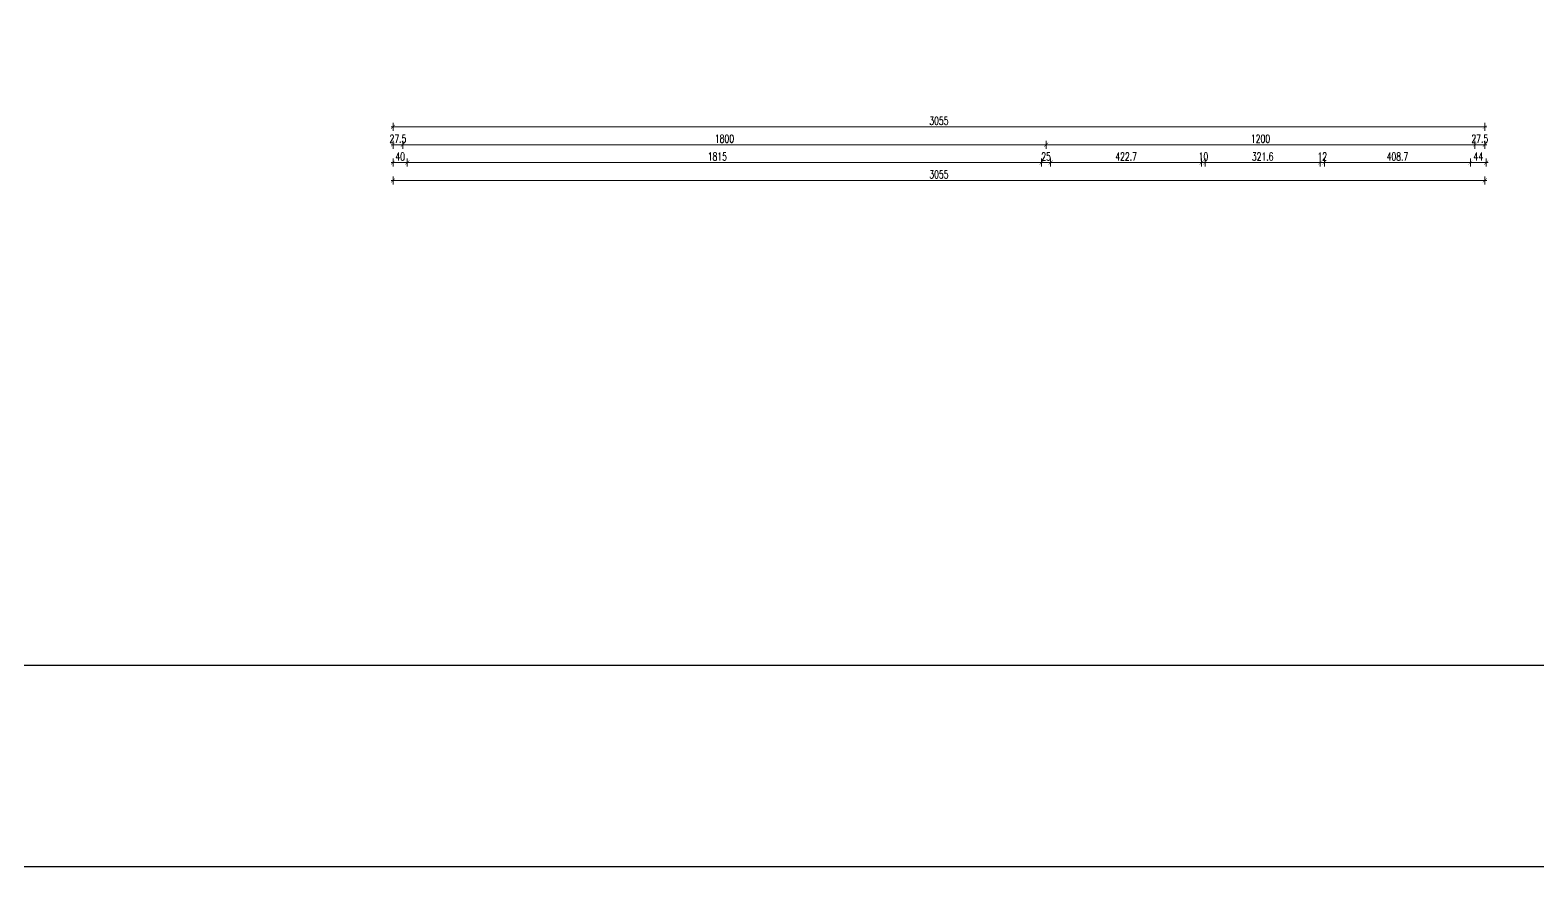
# Model space of a CAD drawing. Header units: millimetres. Extents: x -105266 to 178069, y 491 to 168574.
# Drawn here: x 14374 to 18593, y 24846 to 27187 of the extents above; entities that cross this region are included whole.
import ezdxf

# ---------------------------------------------------------------- set-up
doc = ezdxf.new("R2010")
doc.units = ezdxf.units.MM
doc.layers.get('defpoints').update_dxf_attribs({"color": 4})
doc.layers.add('A10_OPIS', color=4, linetype='Continuous', lineweight=15)
doc.styles.add('ROMANS', font='romans', dxfattribs={"width": 0.7})
doc.dimstyles.new('PM-100', dxfattribs={"dimscale": 2.8, "dimtxt": 8, "dimasz": 0.5, "dimexe": 0, "dimexo": 0, "dimgap": 2, "dimtad": 1, "dimdec": 1, "dimrnd": 0.1, "dimzin": 13, "dimdsep": 46, "dimtxsty": 'ROMANS', "dimblk": 'Q', "dimcen": 0, "dimse1": 1, "dimse2": 1, "dimclrd": 256, "dimclre": 251, "dimclrt": 41, "dimadec": 1, "dimazin": 0, "dimtfac": 1, "dimtdec": 1, "dimtix": 1, "dimtmove": 1, "dimatfit": 0, "dimldrblk": 'NONE', "dimfxl": 1, "dimtolj": 1, "dimtzin": 13, "dimlwd": -1, "dimlwe": 0, "dimarcsym": 0})

# ---------------------------------------------------------------- blocks, each defined once
blk = doc.blocks.new('Q')
for p, q in [((-4, 0), (4, 0)), ((0, 8), (0, -8))]:
    blk.add_line(p, q)
at = {"const_width": 0.7}
blk.add_lwpolyline([(4, 4), (-4, -4)], dxfattribs=at)
blk = doc.blocks.new('*D1005')
at = {"layer": 'A10_OPIS', "transparency": 16777216}
blk.add_line((15390.7, 26917), (18442.9, 26917), dxfattribs=at)
at = {"layer": 'defpoints', "color": 0, "transparency": 16777216}
for p in [(15389.3, 27117), (18444.3, 27117), (18444.3, 26917)]:
    blk.add_point(p, dxfattribs=at)
at = {"layer": 'A10_OPIS', "transparency": 16777216, "xscale": 1.399999999999999, "yscale": 1.399999999999999, "zscale": 1.399999999999999, "rotation": 180}
blk.add_blockref('Q', (15389.3, 26917), dxfattribs=at)
at = {"layer": 'A10_OPIS', "transparency": 16777216, "xscale": 1.399999999999999, "yscale": 1.399999999999999, "zscale": 1.399999999999999}
blk.add_blockref('Q', (18444.3, 26917), dxfattribs=at)
at = {"layer": 'A10_OPIS', "color": 41, "transparency": 16777216, "insert": (16916.8, 26933.8), "char_height": 22.4, "attachment_point": 5, "style": 'ROMANS'}
blk.add_mtext('\\A1;3055', dxfattribs=at)
blk = doc.blocks.new('_None')
blk = doc.blocks.new('*D1006')
at = {"layer": 'A10_OPIS', "transparency": 16777216}
for p, q in [((15387.9, 26867), (15386.5, 26867)), ((15389.3, 26867), (15416.8, 26867)), ((15418.2, 26867), (15419.6, 26867))]:
    blk.add_line(p, q, dxfattribs=at)
at = {"layer": 'defpoints', "color": 0, "transparency": 16777216}
for p in [(15416.8, 27144.5), (15389.3, 27117), (15416.8, 26867)]:
    blk.add_point(p, dxfattribs=at)
at = {"layer": 'A10_OPIS', "transparency": 16777216, "xscale": 1.399999999999999, "yscale": 1.399999999999999, "zscale": 1.399999999999999}
blk.add_blockref('Q', (15389.3, 26867), dxfattribs=at)
at = {"layer": 'A10_OPIS', "transparency": 16777216, "xscale": 1.399999999999999, "yscale": 1.399999999999999, "zscale": 1.399999999999999, "rotation": 180}
blk.add_blockref('Q', (15416.8, 26867), dxfattribs=at)
at = {"layer": 'A10_OPIS', "color": 41, "transparency": 16777216, "insert": (15403, 26883.8), "char_height": 22.4, "attachment_point": 5, "style": 'ROMANS'}
blk.add_mtext('\\A1;27.5', dxfattribs=at)
blk = doc.blocks.new('*D1007')
at = {"layer": 'A10_OPIS', "transparency": 16777216}
blk.add_line((15418.2, 26867), (17215.4, 26867), dxfattribs=at)
at = {"layer": 'defpoints', "color": 0, "transparency": 16777216}
for p in [(15416.8, 27144.5), (17216.8, 27157), (17216.8, 26867)]:
    blk.add_point(p, dxfattribs=at)
at = {"layer": 'A10_OPIS', "transparency": 16777216, "xscale": 1.399999999999999, "yscale": 1.399999999999999, "zscale": 1.399999999999999, "rotation": 180}
blk.add_blockref('Q', (15416.8, 26867), dxfattribs=at)
at = {"layer": 'A10_OPIS', "transparency": 16777216, "xscale": 1.399999999999999, "yscale": 1.399999999999999, "zscale": 1.399999999999999}
blk.add_blockref('Q', (17216.8, 26867), dxfattribs=at)
at = {"layer": 'A10_OPIS', "color": 41, "transparency": 16777216, "insert": (16316.8, 26883.8), "char_height": 22.4, "attachment_point": 5, "style": 'ROMANS'}
blk.add_mtext('\\A1;1800', dxfattribs=at)
blk = doc.blocks.new('*D1008')
at = {"layer": 'A10_OPIS', "transparency": 16777216}
blk.add_line((17218.2, 26867), (18415.4, 26867), dxfattribs=at)
at = {"layer": 'defpoints', "color": 0, "transparency": 16777216}
for p in [(17216.8, 27157), (18416.8, 27144.5), (18416.8, 26867)]:
    blk.add_point(p, dxfattribs=at)
at = {"layer": 'A10_OPIS', "transparency": 16777216, "xscale": 1.399999999999999, "yscale": 1.399999999999999, "zscale": 1.399999999999999, "rotation": 180}
blk.add_blockref('Q', (17216.8, 26867), dxfattribs=at)
at = {"layer": 'A10_OPIS', "transparency": 16777216, "xscale": 1.399999999999999, "yscale": 1.399999999999999, "zscale": 1.399999999999999}
blk.add_blockref('Q', (18416.8, 26867), dxfattribs=at)
at = {"layer": 'A10_OPIS', "color": 41, "transparency": 16777216, "insert": (17816.8, 26883.8), "char_height": 22.4, "attachment_point": 5, "style": 'ROMANS'}
blk.add_mtext('\\A1;1200', dxfattribs=at)
blk = doc.blocks.new('*D1009')
at = {"layer": 'A10_OPIS', "transparency": 16777216}
for p, q in [((18415.4, 26867), (18414, 26867)), ((18416.8, 26867), (18444.3, 26867)), ((18445.7, 26867), (18447.1, 26867))]:
    blk.add_line(p, q, dxfattribs=at)
at = {"layer": 'defpoints', "color": 0, "transparency": 16777216}
for p in [(18416.8, 27144.5), (18444.3, 27117), (18444.3, 26867)]:
    blk.add_point(p, dxfattribs=at)
at = {"layer": 'A10_OPIS', "transparency": 16777216, "xscale": 1.399999999999999, "yscale": 1.399999999999999, "zscale": 1.399999999999999}
blk.add_blockref('Q', (18416.8, 26867), dxfattribs=at)
at = {"layer": 'A10_OPIS', "transparency": 16777216, "xscale": 1.399999999999999, "yscale": 1.399999999999999, "zscale": 1.399999999999999, "rotation": 180}
blk.add_blockref('Q', (18444.3, 26867), dxfattribs=at)
at = {"layer": 'A10_OPIS', "color": 41, "transparency": 16777216, "insert": (18430.5, 26883.8), "char_height": 22.4, "attachment_point": 5, "style": 'ROMANS'}
blk.add_mtext('\\A1;27.5', dxfattribs=at)
blk = doc.blocks.new('*D1039')
at = {"layer": 'A10_OPIS', "transparency": 16777216}
blk.add_line((15390.7, 26767), (18442.9, 26767), dxfattribs=at)
at = {"layer": 'defpoints', "color": 0, "transparency": 16777216}
for p in [(15389.3, 27117), (18444.3, 27117), (18444.3, 26767)]:
    blk.add_point(p, dxfattribs=at)
at = {"layer": 'A10_OPIS', "transparency": 16777216, "xscale": 1.399999999999999, "yscale": 1.399999999999999, "zscale": 1.399999999999999, "rotation": 180}
blk.add_blockref('Q', (15389.3, 26767), dxfattribs=at)
at = {"layer": 'A10_OPIS', "transparency": 16777216, "xscale": 1.399999999999999, "yscale": 1.399999999999999, "zscale": 1.399999999999999}
blk.add_blockref('Q', (18444.3, 26767), dxfattribs=at)
at = {"layer": 'A10_OPIS', "color": 41, "transparency": 16777216, "insert": (16916.8, 26783.8), "char_height": 22.4, "attachment_point": 5, "style": 'ROMANS'}
blk.add_mtext('\\A1;3055', dxfattribs=at)
blk = doc.blocks.new('*D1046')
at = {"layer": 'A10_OPIS', "transparency": 16777216}
blk.add_line((15427.9, 26817), (15390.7, 26817), dxfattribs=at)
at = {"layer": 'defpoints', "color": 0, "transparency": 16777216}
for p in [(15389.3, 27157), (15429.3, 27157), (15389.3, 26817)]:
    blk.add_point(p, dxfattribs=at)
at = {"layer": 'A10_OPIS', "transparency": 16777216, "xscale": 1.399999999999999, "yscale": 1.399999999999999, "zscale": 1.399999999999999, "rotation": 180}
blk.add_blockref('Q', (15389.3, 26817), dxfattribs=at)
at = {"layer": 'A10_OPIS', "transparency": 16777216, "xscale": 1.399999999999999, "yscale": 1.399999999999999, "zscale": 1.399999999999999}
blk.add_blockref('Q', (15429.3, 26817), dxfattribs=at)
at = {"layer": 'A10_OPIS', "color": 41, "transparency": 16777216, "insert": (15409.3, 26833.8), "char_height": 22.4, "attachment_point": 5, "style": 'ROMANS'}
blk.add_mtext('\\A1;40', dxfattribs=at)
blk = doc.blocks.new('*D1047')
at = {"layer": 'A10_OPIS', "transparency": 16777216}
blk.add_line((15390.7, 26817), (17202.9, 26817), dxfattribs=at)
at = {"layer": 'defpoints', "color": 0, "transparency": 16777216}
for p in [(15389.3, 27157), (17204.3, 27157), (17204.3, 26817)]:
    blk.add_point(p, dxfattribs=at)
at = {"layer": 'A10_OPIS', "transparency": 16777216, "xscale": 1.399999999999999, "yscale": 1.399999999999999, "zscale": 1.399999999999999, "rotation": 180}
blk.add_blockref('Q', (15389.3, 26817), dxfattribs=at)
at = {"layer": 'A10_OPIS', "transparency": 16777216, "xscale": 1.399999999999999, "yscale": 1.399999999999999, "zscale": 1.399999999999999}
blk.add_blockref('Q', (17204.3, 26817), dxfattribs=at)
at = {"layer": 'A10_OPIS', "color": 41, "transparency": 16777216, "insert": (16296.8, 26833.8), "char_height": 22.4, "attachment_point": 5, "style": 'ROMANS'}
blk.add_mtext('\\A1;1815', dxfattribs=at)
blk = doc.blocks.new('*D1048')
at = {"layer": 'A10_OPIS', "transparency": 16777216}
for p, q in [((17202.9, 26817), (17201.5, 26817)), ((17204.3, 26817), (17229.3, 26817)), ((17230.7, 26817), (17232.1, 26817))]:
    blk.add_line(p, q, dxfattribs=at)
at = {"layer": 'defpoints', "color": 0, "transparency": 16777216}
for p in [(17204.3, 27157), (17229.3, 27157), (17229.3, 26817)]:
    blk.add_point(p, dxfattribs=at)
at = {"layer": 'A10_OPIS', "transparency": 16777216, "xscale": 1.399999999999999, "yscale": 1.399999999999999, "zscale": 1.399999999999999}
blk.add_blockref('Q', (17204.3, 26817), dxfattribs=at)
at = {"layer": 'A10_OPIS', "transparency": 16777216, "xscale": 1.399999999999999, "yscale": 1.399999999999999, "zscale": 1.399999999999999, "rotation": 180}
blk.add_blockref('Q', (17229.3, 26817), dxfattribs=at)
at = {"layer": 'A10_OPIS', "color": 41, "transparency": 16777216, "insert": (17216.8, 26833.8), "char_height": 22.4, "attachment_point": 5, "style": 'ROMANS'}
blk.add_mtext('\\A1;25', dxfattribs=at)
blk = doc.blocks.new('*D1049')
at = {"layer": 'A10_OPIS', "transparency": 16777216}
blk.add_line((17230.7, 26817), (17650.5, 26817), dxfattribs=at)
at = {"layer": 'defpoints', "color": 0, "transparency": 16777216}
for p in [(17229.3, 27157), (17651.9, 27157.2), (17651.9, 26817)]:
    blk.add_point(p, dxfattribs=at)
at = {"layer": 'A10_OPIS', "transparency": 16777216, "xscale": 1.399999999999999, "yscale": 1.399999999999999, "zscale": 1.399999999999999, "rotation": 180}
blk.add_blockref('Q', (17229.3, 26817), dxfattribs=at)
at = {"layer": 'A10_OPIS', "transparency": 16777216, "xscale": 1.399999999999999, "yscale": 1.399999999999999, "zscale": 1.399999999999999}
blk.add_blockref('Q', (17651.9, 26817), dxfattribs=at)
at = {"layer": 'A10_OPIS', "color": 41, "transparency": 16777216, "insert": (17440.6, 26833.8), "char_height": 22.4, "attachment_point": 5, "style": 'ROMANS'}
blk.add_mtext('\\A1;422.7', dxfattribs=at)
blk = doc.blocks.new('*D1050')
at = {"layer": 'A10_OPIS', "transparency": 16777216}
for p, q in [((17650.5, 26817), (17649.1, 26817)), ((17651.9, 26817), (17661.9, 26817)), ((17663.3, 26817), (17664.7, 26817))]:
    blk.add_line(p, q, dxfattribs=at)
at = {"layer": 'defpoints', "color": 0, "transparency": 16777216}
for p in [(17651.9, 27157.2), (17661.9, 27157.2), (17661.9, 26817)]:
    blk.add_point(p, dxfattribs=at)
at = {"layer": 'A10_OPIS', "transparency": 16777216, "xscale": 1.399999999999999, "yscale": 1.399999999999999, "zscale": 1.399999999999999}
blk.add_blockref('Q', (17651.9, 26817), dxfattribs=at)
at = {"layer": 'A10_OPIS', "transparency": 16777216, "xscale": 1.399999999999999, "yscale": 1.399999999999999, "zscale": 1.399999999999999, "rotation": 180}
blk.add_blockref('Q', (17661.9, 26817), dxfattribs=at)
at = {"layer": 'A10_OPIS', "color": 41, "transparency": 16777216, "insert": (17656.9, 26833.8), "char_height": 22.4, "attachment_point": 5, "style": 'ROMANS'}
blk.add_mtext('\\A1;10', dxfattribs=at)
blk = doc.blocks.new('*D1051')
at = {"layer": 'A10_OPIS', "transparency": 16777216}
blk.add_line((17663.3, 26817), (17982.1, 26817), dxfattribs=at)
at = {"layer": 'defpoints', "color": 0, "transparency": 16777216}
for p in [(17661.9, 27157.2), (17983.5, 27157), (17983.5, 26817)]:
    blk.add_point(p, dxfattribs=at)
at = {"layer": 'A10_OPIS', "transparency": 16777216, "xscale": 1.399999999999999, "yscale": 1.399999999999999, "zscale": 1.399999999999999, "rotation": 180}
blk.add_blockref('Q', (17661.9, 26817), dxfattribs=at)
at = {"layer": 'A10_OPIS', "transparency": 16777216, "xscale": 1.399999999999999, "yscale": 1.399999999999999, "zscale": 1.399999999999999}
blk.add_blockref('Q', (17983.5, 26817), dxfattribs=at)
at = {"layer": 'A10_OPIS', "color": 41, "transparency": 16777216, "insert": (17822.7, 26833.8), "char_height": 22.4, "attachment_point": 5, "style": 'ROMANS'}
blk.add_mtext('\\A1;321.6', dxfattribs=at)
blk = doc.blocks.new('*D1052')
at = {"layer": 'A10_OPIS', "transparency": 16777216}
for p, q in [((17982.1, 26817), (17980.7, 26817)), ((17983.5, 26817), (17995.5, 26817)), ((17996.9, 26817), (17998.3, 26817))]:
    blk.add_line(p, q, dxfattribs=at)
at = {"layer": 'defpoints', "color": 0, "transparency": 16777216}
for p in [(17983.5, 27157), (17995.5, 27157), (17995.5, 26817)]:
    blk.add_point(p, dxfattribs=at)
at = {"layer": 'A10_OPIS', "transparency": 16777216, "xscale": 1.399999999999999, "yscale": 1.399999999999999, "zscale": 1.399999999999999}
blk.add_blockref('Q', (17983.5, 26817), dxfattribs=at)
at = {"layer": 'A10_OPIS', "transparency": 16777216, "xscale": 1.399999999999999, "yscale": 1.399999999999999, "zscale": 1.399999999999999, "rotation": 180}
blk.add_blockref('Q', (17995.5, 26817), dxfattribs=at)
at = {"layer": 'A10_OPIS', "color": 41, "transparency": 16777216, "insert": (17989.5, 26833.8), "char_height": 22.4, "attachment_point": 5, "style": 'ROMANS'}
blk.add_mtext('\\A1;12', dxfattribs=at)
blk = doc.blocks.new('*D1053')
at = {"layer": 'A10_OPIS', "transparency": 16777216}
blk.add_line((17996.9, 26817), (18402.9, 26817), dxfattribs=at)
at = {"layer": 'defpoints', "color": 0, "transparency": 16777216}
for p in [(17995.5, 27157), (18404.3, 27157), (18404.3, 26817)]:
    blk.add_point(p, dxfattribs=at)
at = {"layer": 'A10_OPIS', "transparency": 16777216, "xscale": 1.399999999999999, "yscale": 1.399999999999999, "zscale": 1.399999999999999, "rotation": 180}
blk.add_blockref('Q', (17995.5, 26817), dxfattribs=at)
at = {"layer": 'A10_OPIS', "transparency": 16777216, "xscale": 1.399999999999999, "yscale": 1.399999999999999, "zscale": 1.399999999999999}
blk.add_blockref('Q', (18404.3, 26817), dxfattribs=at)
at = {"layer": 'A10_OPIS', "color": 41, "transparency": 16777216, "insert": (18199.9, 26833.8), "char_height": 22.4, "attachment_point": 5, "style": 'ROMANS'}
blk.add_mtext('\\A1;408.7', dxfattribs=at)
blk = doc.blocks.new('*D1054')
at = {"layer": 'A10_OPIS', "transparency": 16777216}
blk.add_line((18405.7, 26817), (18446.9, 26817), dxfattribs=at)
at = {"layer": 'defpoints', "color": 0, "transparency": 16777216}
for p in [(18404.3, 27157), (18448.3, 27158), (18448.3, 26817)]:
    blk.add_point(p, dxfattribs=at)
at = {"layer": 'A10_OPIS', "transparency": 16777216, "xscale": 1.399999999999999, "yscale": 1.399999999999999, "zscale": 1.399999999999999, "rotation": 180}
blk.add_blockref('Q', (18404.3, 26817), dxfattribs=at)
at = {"layer": 'A10_OPIS', "transparency": 16777216, "xscale": 1.399999999999999, "yscale": 1.399999999999999, "zscale": 1.399999999999999}
blk.add_blockref('Q', (18448.3, 26817), dxfattribs=at)
at = {"layer": 'A10_OPIS', "color": 41, "transparency": 16777216, "insert": (18426.3, 26833.8), "char_height": 22.4, "attachment_point": 5, "style": 'ROMANS'}
blk.add_mtext('\\A1;44', dxfattribs=at)

msp = doc.modelspace()

# ---------------------------------------------------------------- linework, layer by layer
for points in [[(5773.47, 31310.39), (21002.39, 31310.39), (21002.39, 24846.11), (5773.47, 24846.11)], [(6336.59, 30747.27), (20439.26, 30747.27), (20439.26, 25409.23), (6336.59, 25409.23)]]:
    msp.add_lwpolyline(points, close=True)

# ---------------------------------------------------------------- dimensions: what is measured, and where the dimension line sits
at = {"layer": 'A10_OPIS'}
for base, p1, p2, picture, middle in [((15416.76, 26866.99), (15389.26, 27116.99), (15416.76, 27144.49), '*D1006', (15403.01, 26883.79)), ((15389.26, 26816.99), (15429.26, 27156.99), (15389.26, 27156.99), '*D1046', (15409.26, 26833.79)), ((17204.26, 26816.99), (15389.26, 27156.99), (17204.26, 27156.99), '*D1047', (16296.76, 26833.79)), ((17216.76, 26866.99), (15416.76, 27144.49), (17216.76, 27156.99), '*D1007', (16316.76, 26883.79)), ((17229.26, 26816.99), (17204.26, 27156.99), (17229.26, 27156.99), '*D1048', (17216.76, 26833.79)), ((18416.76, 26866.99), (17216.76, 27156.99), (18416.76, 27144.49), '*D1008', (17816.76, 26883.79)), ((17651.92, 26816.99), (17229.26, 27156.99), (17651.92, 27157.16), '*D1049', (17440.59, 26833.79)), ((17661.89, 26816.99), (17651.92, 27157.16), (17661.89, 27157.16), '*D1050', (17656.9, 26833.79)), ((17983.52, 26816.99), (17661.89, 27157.16), (17983.52, 27156.99), '*D1051', (17822.7, 26833.79)), ((17995.52, 26816.99), (17983.52, 27156.99), (17995.52, 27156.99), '*D1052', (17989.52, 26833.79)), ((18404.26, 26816.99), (17995.52, 27156.99), (18404.26, 27156.99), '*D1053', (18199.89, 26833.79)), ((18448.26, 26816.99), (18404.26, 27156.99), (18448.26, 27157.99), '*D1054', (18426.26, 26833.79)), ((18444.26, 26866.99), (18416.76, 27144.49), (18444.26, 27116.99), '*D1009', (18430.51, 26883.79)), ((18444.26, 26916.99), (15389.26, 27116.99), (18444.26, 27116.99), '*D1005', (16916.76, 26933.79)), ((18444.26, 26766.99), (15389.26, 27116.99), (18444.26, 27116.99), '*D1039', (16916.76, 26783.79))]:
    dim = msp.add_linear_dim(base=base, p1=p1, p2=p2, dimstyle='PM-100', dxfattribs=at)
    dim.commit()
    dim.dimension.update_dxf_attribs({"geometry": picture, "text_midpoint": middle})

doc.saveas('drawing.dxf')
